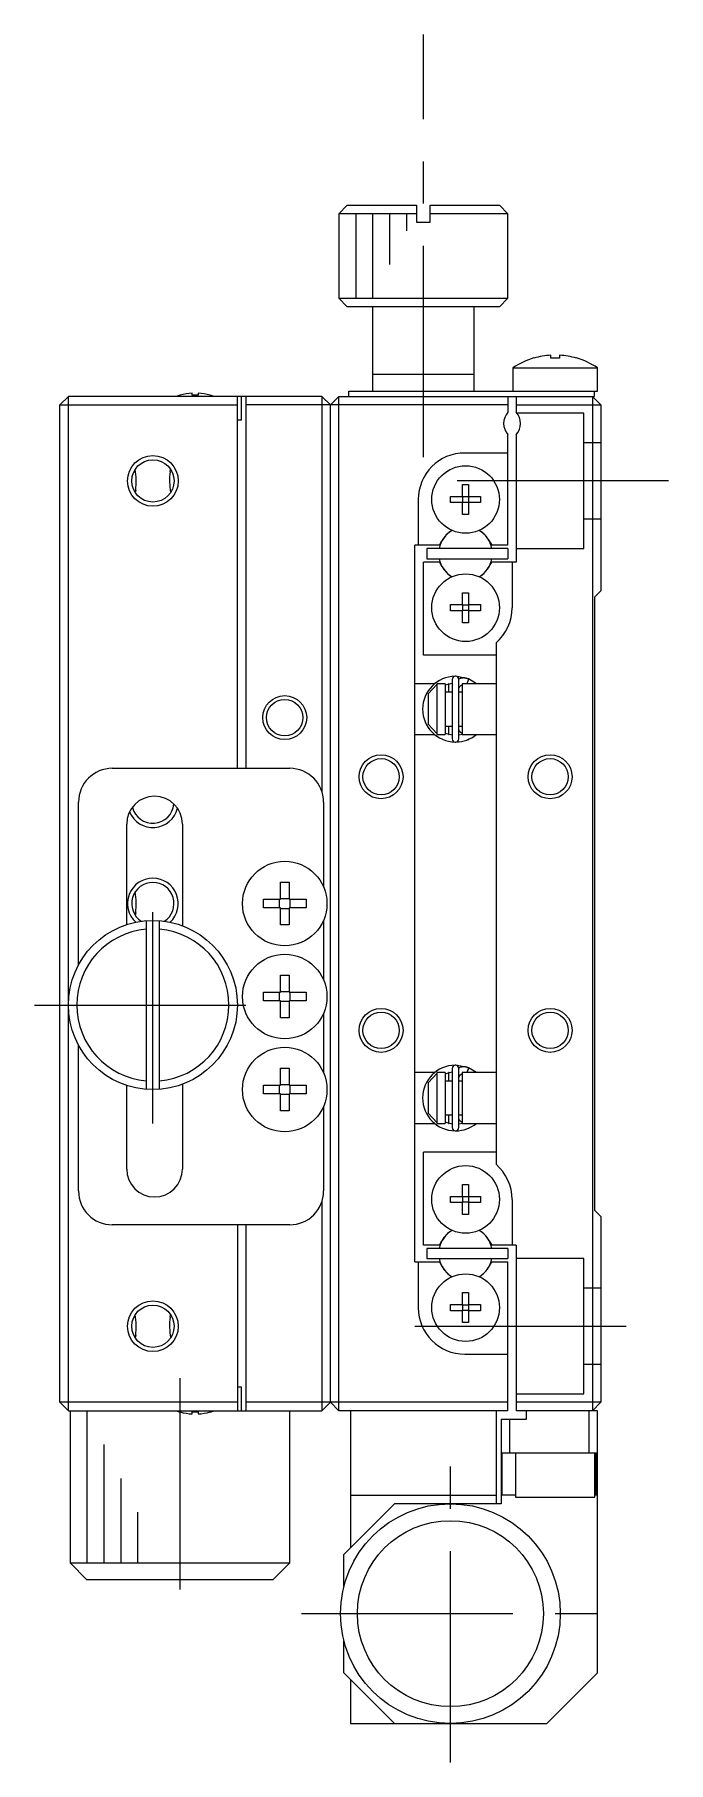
# Model space of a CAD drawing. Extents: x 45 to 384, y 9 to 263.
# Drawn here: x 231.5 to 269, y 103.1 to 205.3 of the extents above; entities that cross this region are included whole.
import ezdxf

# ---------------------------------------------------------------- set-up
doc = ezdxf.new("R2010")
doc.units = 0
doc.header["$LTSCALE"] = 10
doc.linetypes.add('CENTER', pattern=[2, 1.25, -0.25, 0.25, -0.25])
doc.linetypes.add('DASHED', pattern=[3.5, 2, -1.5])
doc.layers.get('0').update_dxf_attribs({"linetype": 'CONTINUOUS'})
doc.layers.add('CENTER', color=1, linetype='CENTER')

msp = doc.modelspace()

# ---------------------------------------------------------------- linework, layer by layer
at = {"color": 7, "linetype": 'CONTINUOUS'}
for p, q in [((249.99977, 195.151821), (249.49977, 194.651821)), ((254.09977, 194.651821), (249.49977, 194.651821)), ((249.49977, 194.651821), (249.49977, 189.651821)), ((249.99977, 195.151821), (254.09977, 195.151821)), ((254.09977, 195.151821), (254.09977, 194.151821)), ((254.89977, 195.151821), (258.99977, 195.151821)), ((254.89977, 194.151821), (254.89977, 195.151821)), ((259.49977, 194.651821), (254.89977, 194.651821)), ((259.49977, 194.651821), (258.99977, 195.151821)), ((259.49977, 189.651821), (259.49977, 194.651821)), ((254.09977, 194.151821), (254.89977, 194.151821)), ((249.49977, 189.651821), (249.99977, 189.151821)), ((249.49977, 189.651821), (259.49977, 189.651821)), ((258.99977, 189.151821), (249.99977, 189.151821)), ((251.49977, 189.151821), (251.49977, 184.151821)), ((257.49977, 184.151821), (257.49977, 189.151821)), ((258.99977, 189.151821), (259.49977, 189.651821)), ((261.041181, 186.114402), (261.037837, 186.121257)), ((262.03977, 186.114402), (262.03977, 186.286774)), ((262.55977, 186.114402), (262.03977, 186.114402)), ((262.55977, 186.286774), (262.55977, 186.114402)), ((263.561703, 186.121257), (263.55836, 186.114402)), ((257.49977, 185.151821), (251.49977, 185.151821)), ((259.79977, 185.543478), (264.79977, 185.543478)), ((259.79977, 185.543478), (259.79977, 184.151821)), ((264.79977, 184.151821), (264.79977, 185.543478)), ((240.81977, 183.921343), (240.81977, 184.04168)), ((241.17977, 184.04168), (241.17977, 183.921343)), ((250.09977, 183.851821), (250.09977, 184.151821)), ((250.09977, 184.151821), (264.79977, 184.151821)), ((264.59977, 184.151821), (264.59977, 183.851821)), ((232.99977, 183.351821), (233.49977, 183.851821)), ((232.99977, 124.351821), (232.99977, 183.351821)), ((232.99977, 183.351821), (243.49977, 183.351821)), ((248.49977, 183.851821), (233.49977, 183.851821)), ((233.49977, 123.851821), (233.49977, 183.851821)), ((240.113409, 183.921343), (240.111154, 183.925965)), ((241.17977, 183.921343), (240.81977, 183.921343)), ((241.888386, 183.925965), (241.886132, 183.921343)), ((243.49977, 161.851821), (243.49977, 183.851821)), ((243.74977, 182.451821), (243.74977, 183.851821)), ((243.99977, 183.851821), (243.99977, 161.851821)), ((259.49977, 183.351821), (243.99977, 183.351821)), ((248.49977, 183.851821), (248.99977, 183.351821)), ((248.49977, 183.851821), (248.49977, 160.476321)), ((249.49977, 183.851821), (248.99977, 183.351821)), ((248.99977, 124.351821), (248.99977, 183.351821)), ((249.49977, 183.851821), (264.59977, 183.851821)), ((249.49977, 123.851821), (249.49977, 183.851821)), ((259.49977, 183.851821), (259.49977, 182.913259)), ((259.99977, 183.851821), (259.99977, 182.913259)), ((259.99977, 183.351821), (264.99977, 183.351821)), ((264.49977, 183.851821), (264.99977, 183.351821)), ((264.49977, 183.851821), (264.49977, 123.851821)), ((264.99977, 183.351821), (264.99977, 172.351821)), ((243.74977, 182.451821), (243.49977, 182.451821)), ((259.49977, 175.051821), (259.49977, 181.590383)), ((259.99977, 181.590383), (259.99977, 174.051821)), ((259.49977, 180.501821), (256.94977, 180.501821)), ((239.513099, 179.396824), (239.543801, 179.539207)), ((237.486441, 178.306818), (237.455739, 178.164435)), ((256.113409, 177.571821), (256.113409, 177.931821)), ((256.113409, 177.931821), (256.81977, 177.931821)), ((256.81977, 178.638182), (257.17977, 178.638182)), ((256.81977, 177.931821), (256.81977, 178.638182)), ((256.830142, 177.921449), (256.81977, 177.931821)), ((256.830142, 177.582193), (256.830142, 177.921449)), ((256.830142, 177.921449), (257.169398, 177.921449)), ((257.169398, 177.921449), (257.17977, 177.931821)), ((257.169398, 177.921449), (257.169398, 177.582193)), ((257.17977, 178.638182), (257.17977, 177.931821)), ((257.17977, 177.931821), (257.886132, 177.931821)), ((257.886132, 177.931821), (257.886132, 177.571821)), ((254.19977, 177.751821), (254.19977, 175.051821)), ((256.81977, 177.571821), (256.113409, 177.571821)), ((256.830142, 177.582193), (256.81977, 177.571821)), ((256.81977, 176.865459), (256.81977, 177.571821)), ((257.17977, 176.865459), (256.81977, 176.865459)), ((257.169398, 177.582193), (256.830142, 177.582193)), ((257.169398, 177.582193), (257.17977, 177.571821)), ((257.17977, 177.571821), (257.17977, 176.865459)), ((257.886132, 177.571821), (257.17977, 177.571821)), ((253.99977, 132.651821), (253.99977, 175.051821)), ((255.448964, 175.051821), (253.99977, 175.051821)), ((254.69977, 174.851821), (254.69977, 174.251821)), ((259.49977, 174.851821), (254.69977, 174.851821)), ((255.448964, 175.051821), (255.599131, 175.311916)), ((258.40041, 175.311916), (258.550576, 175.051821)), ((259.49977, 175.051821), (258.550576, 175.051821)), ((259.49977, 174.851821), (259.49977, 174.251821)), ((254.49977, 168.551821), (254.49977, 174.051821)), ((255.448964, 174.051821), (254.49977, 174.051821)), ((254.69977, 174.251821), (259.49977, 174.251821)), ((255.448964, 174.051821), (255.599131, 173.791726)), ((258.40041, 173.791726), (258.550576, 174.051821)), ((259.99977, 174.051821), (258.550576, 174.051821)), ((259.74977, 174.051821), (259.74977, 171.351821)), ((256.81977, 172.238182), (257.17977, 172.238182)), ((256.81977, 171.531821), (256.81977, 172.238182)), ((257.17977, 172.238182), (257.17977, 171.531821)), ((264.64977, 172.001821), (264.99977, 172.351821)), ((264.64977, 135.701821), (264.64977, 172.001821)), ((256.113409, 171.171821), (256.113409, 171.531821)), ((256.113409, 171.531821), (256.81977, 171.531821)), ((256.81977, 171.171821), (256.113409, 171.171821)), ((256.830142, 171.521449), (256.81977, 171.531821)), ((256.830142, 171.182193), (256.81977, 171.171821)), ((256.81977, 170.465459), (256.81977, 171.171821)), ((256.830142, 171.182193), (256.830142, 171.521449)), ((256.830142, 171.521449), (257.169398, 171.521449)), ((257.169398, 171.182193), (256.830142, 171.182193)), ((257.169398, 171.521449), (257.17977, 171.531821)), ((257.169398, 171.521449), (257.169398, 171.182193)), ((257.169398, 171.182193), (257.17977, 171.171821)), ((257.17977, 171.531821), (257.886132, 171.531821)), ((257.17977, 171.171821), (257.17977, 170.465459)), ((257.886132, 171.171821), (257.17977, 171.171821)), ((257.886132, 171.531821), (257.886132, 171.171821)), ((257.17977, 170.465459), (256.81977, 170.465459)), ((258.79977, 169.272759), (258.79977, 138.430883)), ((258.79977, 168.551821), (254.49977, 168.551821)), ((255.163712, 166.851821), (253.99977, 166.851821)), ((254.79977, 166.271921), (255.29977, 166.801067)), ((255.79977, 166.851821), (255.29977, 166.851821)), ((255.29977, 166.851821), (255.29977, 163.851821)), ((255.799615, 166.78704), (256.204747, 166.895503)), ((255.79977, 166.851821), (255.79977, 163.851821)), ((255.99977, 166.851821), (255.988098, 166.851821)), ((255.99977, 166.351821), (255.99977, 166.851821)), ((256.20477, 167.101821), (256.20477, 163.601821)), ((257.193163, 167.126585), (256.427359, 167.295476)), ((256.600881, 167.129138), (256.593223, 167.125446)), ((256.59477, 163.601821), (256.59477, 167.101821)), ((256.632228, 167.143066), (256.600881, 167.129138)), ((256.603668, 166.573903), (256.607592, 166.588391)), ((256.607592, 166.588391), (256.612215, 166.602671)), ((256.612215, 166.602671), (256.617526, 166.616707)), ((256.617526, 166.616707), (256.623513, 166.630468)), ((256.623513, 166.630468), (256.630164, 166.64392)), ((256.630164, 166.64392), (256.637465, 166.65703)), ((256.664219, 167.155408), (256.632228, 167.143066)), ((256.637465, 166.65703), (256.645398, 166.669768)), ((256.645398, 166.669768), (256.653946, 166.682101)), ((256.653946, 166.682101), (256.663092, 166.694)), ((256.663092, 166.694), (256.672813, 166.705435)), ((256.696774, 167.166135), (256.664219, 167.155408)), ((256.672813, 166.705435), (256.683089, 166.716376)), ((256.683089, 166.716376), (256.693896, 166.726797)), ((256.693896, 166.726797), (256.705209, 166.736669)), ((256.729814, 167.17522), (256.696774, 167.166135)), ((256.705209, 166.736669), (256.717002, 166.745968)), ((256.717002, 166.745968), (256.729248, 166.754668)), ((256.729248, 166.754668), (256.741917, 166.762747)), ((256.763257, 167.182643), (256.729814, 167.17522)), ((256.741917, 166.762747), (256.75498, 166.770181)), ((256.75498, 166.770181), (256.768404, 166.77695)), ((256.797024, 167.188384), (256.763257, 167.182643)), ((256.768404, 166.77695), (256.782157, 166.783035)), ((256.782157, 166.783035), (256.796204, 166.788418)), ((256.796204, 166.788418), (256.799749, 166.78965)), ((256.83103, 167.192432), (256.797024, 167.188384)), ((258.79977, 166.851821), (256.79977, 166.851821)), ((256.79977, 166.851821), (256.79977, 163.851821)), ((256.865193, 167.194774), (256.83103, 167.192432)), ((256.899429, 167.195406), (256.865193, 167.194774)), ((256.933655, 167.194327), (256.899429, 167.195406)), ((256.967787, 167.191537), (256.933655, 167.194327)), ((257.001742, 167.187045), (256.967787, 167.191537)), ((257.035436, 167.18086), (257.001742, 167.187045)), ((257.068788, 167.172996), (257.035436, 167.18086)), ((257.070432, 166.863461), (257.064283, 166.851821)), ((257.101715, 167.163474), (257.068788, 167.172996)), ((257.07669, 166.875713), (257.070432, 166.863461)), ((257.174025, 167.134098), (257.074812, 166.851796)), ((257.083017, 166.888501), (257.07669, 166.875713)), ((257.089373, 166.901744), (257.083017, 166.888501)), ((257.095719, 166.915359), (257.089373, 166.901744)), ((257.102014, 166.92926), (257.095719, 166.915359)), ((257.134134, 167.152315), (257.101715, 167.163474)), ((257.108219, 166.94336), (257.102014, 166.92926)), ((257.114295, 166.957571), (257.108219, 166.94336)), ((257.120204, 166.971802), (257.114295, 166.957571)), ((257.125908, 166.985966), (257.120204, 166.971802)), ((257.131373, 166.999972), (257.125908, 166.985966)), ((257.136563, 167.013734), (257.131373, 166.999972)), ((257.164301, 167.140261), (257.134134, 167.152315)), ((257.141446, 167.027163), (257.136563, 167.013734)), ((257.145991, 167.040177), (257.141446, 167.027163)), ((257.15017, 167.052693), (257.145991, 167.040177)), ((257.153957, 167.064632), (257.15017, 167.052693)), ((257.157327, 167.07592), (257.153957, 167.064632)), ((257.16026, 167.086486), (257.157327, 167.07592)), ((257.162737, 167.096264), (257.16026, 167.086486)), ((257.164742, 167.105191), (257.162737, 167.096264)), ((257.16295, 167.140546), (257.16491, 167.139925)), ((257.635801, 166.851944), (257.163856, 167.139402)), ((257.166263, 167.113212), (257.164742, 167.105191)), ((257.16491, 167.139925), (257.166384, 167.138179)), ((257.167291, 167.120277), (257.166263, 167.113212)), ((257.166384, 167.138179), (257.167364, 167.13532)), ((257.167819, 167.126341), (257.167291, 167.120277)), ((257.167364, 167.13532), (257.167843, 167.131366)), ((257.167843, 167.131366), (257.167819, 167.126341)), ((257.172958, 167.135484), (257.174025, 167.134098)), ((254.79977, 164.431721), (254.79977, 166.271921)), ((256.20477, 166.351821), (255.79977, 166.351821)), ((256.59477, 166.500322), (256.595104, 166.514547)), ((256.79977, 166.351821), (256.59477, 166.351821)), ((256.595104, 166.514547), (256.596164, 166.529527)), ((256.596164, 166.529527), (256.597947, 166.544436)), ((256.597947, 166.544436), (256.600451, 166.55924)), ((256.600451, 166.55924), (256.603668, 166.573903)), ((253.99977, 163.851821), (255.163346, 163.851821)), ((255.29977, 163.90982), (254.79977, 164.438966)), ((255.29977, 163.851821), (255.79977, 163.851821)), ((256.204715, 163.808455), (255.799609, 163.916266)), ((255.79977, 164.351821), (256.20477, 164.351821)), ((255.987933, 163.851821), (255.99977, 163.851821)), ((255.99977, 163.851821), (255.99977, 164.351821)), ((256.59477, 164.351821), (256.79977, 164.351821)), ((256.594846, 164.196625), (256.59477, 164.20332)), ((256.811578, 163.850708), (256.594812, 163.808132)), ((256.595542, 164.181621), (256.594846, 164.196625)), ((256.596963, 164.166665), (256.595542, 164.181621)), ((256.599108, 164.151794), (256.596963, 164.166665)), ((256.601972, 164.137042), (256.599108, 164.151794)), ((256.60555, 164.122443), (256.601972, 164.137042)), ((256.609833, 164.108034), (256.60555, 164.122443)), ((256.614813, 164.093847), (256.609833, 164.108034)), ((256.620479, 164.079918), (256.614813, 164.093847)), ((256.62682, 164.066279), (256.620479, 164.079918)), ((256.633822, 164.052964), (256.62682, 164.066279)), ((256.64147, 164.040006), (256.633822, 164.052964)), ((256.649747, 164.027438), (256.64147, 164.040006)), ((256.658635, 164.015289), (256.649747, 164.027438)), ((256.668113, 164.003592), (256.658635, 164.015289)), ((256.678162, 163.992377), (256.668113, 164.003592)), ((256.688756, 163.981672), (256.678162, 163.992377)), ((256.699873, 163.971505), (256.688756, 163.981672)), ((256.711486, 163.961904), (256.699873, 163.971505)), ((256.723567, 163.952895), (256.711486, 163.961904)), ((256.736087, 163.944501), (256.723567, 163.952895)), ((256.749016, 163.936747), (256.736087, 163.944501)), ((256.762322, 163.929654), (256.749016, 163.936747)), ((256.775971, 163.923241), (256.762322, 163.929654)), ((256.789929, 163.917528), (256.775971, 163.923241)), ((256.799745, 163.913993), (256.789929, 163.917528)), ((256.79977, 163.851821), (258.79977, 163.851821)), ((257.105566, 163.54123), (257.121975, 163.546929)), ((257.122286, 163.546211), (257.182012, 163.572112)), ((257.16048, 163.563596), (257.16295, 163.563096)), ((257.16295, 163.563096), (257.16263, 163.56386)), ((257.164301, 163.563381), (257.16295, 163.563096)), ((257.16503, 163.563804), (257.164301, 163.563381)), ((236.09977, 161.851821), (246.59977, 161.851821)), ((234.09977, 150.226689), (234.09977, 159.851821)), ((248.59977, 159.851821), (248.59977, 154.831617)), ((236.94977, 152.605504), (236.94977, 158.551821)), ((240.24977, 158.551821), (240.24977, 152.535569)), ((246.03977, 155.11041), (246.55977, 155.11041)), ((246.03977, 154.111821), (246.03977, 155.11041)), ((246.55977, 155.11041), (246.55977, 154.111821)), ((237.486441, 153.306818), (237.455739, 153.164435)), ((245.041181, 154.111821), (246.03977, 154.111821)), ((245.041181, 153.591821), (245.041181, 154.111821)), ((246.03977, 153.591821), (245.041181, 153.591821)), ((245.998395, 153.591821), (245.998395, 154.111821)), ((246.03977, 154.153196), (246.55977, 154.153196)), ((246.03977, 152.593231), (246.03977, 153.591821)), ((246.55977, 153.550446), (246.03977, 153.550446)), ((246.55977, 154.111821), (247.55836, 154.111821)), ((246.55977, 153.591821), (246.55977, 152.593231)), ((247.55836, 153.591821), (246.55977, 153.591821)), ((246.601145, 154.111821), (246.601145, 153.591821)), ((247.55836, 154.111821), (247.55836, 153.591821)), ((238.09977, 152.835795), (238.09977, 142.867847)), ((238.89977, 142.867847), (238.89977, 152.835795)), ((246.55977, 152.593231), (246.03977, 152.593231)), ((248.59977, 152.872025), (248.59977, 149.331617)), ((246.03977, 149.61041), (246.55977, 149.61041)), ((246.03977, 148.611821), (246.03977, 149.61041)), ((246.55977, 149.61041), (246.55977, 148.611821)), ((245.041181, 148.611821), (246.03977, 148.611821)), ((245.041181, 148.091821), (245.041181, 148.611821)), ((245.998395, 148.091821), (245.998395, 148.611821)), ((246.03977, 148.653196), (246.55977, 148.653196)), ((246.55977, 148.611821), (247.55836, 148.611821)), ((246.601145, 148.611821), (246.601145, 148.091821)), ((247.55836, 148.611821), (247.55836, 148.091821)), ((246.03977, 148.091821), (245.041181, 148.091821)), ((246.03977, 147.093231), (246.03977, 148.091821)), ((246.55977, 148.050446), (246.03977, 148.050446)), ((246.55977, 148.091821), (246.55977, 147.093231)), ((247.55836, 148.091821), (246.55977, 148.091821)), ((248.59977, 147.372025), (248.59977, 143.831617)), ((246.55977, 147.093231), (246.03977, 147.093231)), ((234.09977, 136.851821), (234.09977, 145.476952)), ((246.03977, 144.11041), (246.55977, 144.11041)), ((246.03977, 143.111821), (246.03977, 144.11041)), ((246.55977, 144.11041), (246.55977, 143.111821)), ((257.173401, 144.13528), (256.427359, 144.295476)), ((256.600881, 144.129138), (256.593223, 144.125446)), ((256.632228, 144.143066), (256.600881, 144.129138)), ((256.664219, 144.155408), (256.632228, 144.143066)), ((256.696774, 144.166135), (256.664219, 144.155408)), ((256.729814, 144.17522), (256.696774, 144.166135)), ((256.763257, 144.182643), (256.729814, 144.17522)), ((256.797024, 144.188384), (256.763257, 144.182643)), ((256.83103, 144.192432), (256.797024, 144.188384)), ((256.865193, 144.194774), (256.83103, 144.192432)), ((256.899429, 144.195406), (256.865193, 144.194774)), ((256.933655, 144.194327), (256.899429, 144.195406)), ((256.967787, 144.191537), (256.933655, 144.194327)), ((257.001742, 144.187045), (256.967787, 144.191537)), ((257.035436, 144.18086), (257.001742, 144.187045)), ((257.068788, 144.172996), (257.035436, 144.18086)), ((257.101715, 144.163474), (257.068788, 144.172996)), ((257.172958, 144.135484), (257.074812, 143.851796)), ((257.134134, 144.152315), (257.101715, 144.163474)), ((257.164301, 144.140261), (257.134134, 144.152315)), ((257.164742, 144.105191), (257.162737, 144.096264)), ((257.16295, 144.140546), (257.16491, 144.139925)), ((257.635801, 143.851944), (257.163856, 144.139402)), ((257.166263, 144.113212), (257.164742, 144.105191)), ((257.16491, 144.139925), (257.166384, 144.138179)), ((257.167291, 144.120277), (257.166263, 144.113212)), ((257.166384, 144.138179), (257.167364, 144.13532)), ((257.167819, 144.126341), (257.167291, 144.120277)), ((257.167364, 144.13532), (257.167843, 144.131366)), ((257.167843, 144.131366), (257.167819, 144.126341)), ((257.193163, 144.126585), (257.173401, 144.13528)), ((236.94977, 138.151821), (236.94977, 143.098138)), ((240.24977, 143.168072), (240.24977, 138.151821)), ((245.041181, 143.111821), (246.03977, 143.111821)), ((245.041181, 142.591821), (245.041181, 143.111821)), ((245.998395, 142.591821), (245.998395, 143.111821)), ((246.03977, 143.153196), (246.55977, 143.153196)), ((246.55977, 143.111821), (247.55836, 143.111821)), ((246.601145, 143.111821), (246.601145, 142.591821)), ((247.55836, 143.111821), (247.55836, 142.591821)), ((255.163712, 143.851821), (253.99977, 143.851821)), ((254.79977, 143.271921), (255.29977, 143.801067)), ((254.79977, 141.431721), (254.79977, 143.271921)), ((255.79977, 143.851821), (255.29977, 143.851821)), ((255.29977, 143.851821), (255.29977, 140.851821)), ((255.799615, 143.78704), (256.204747, 143.895503)), ((255.79977, 143.851821), (255.79977, 140.851821)), ((256.20477, 143.351821), (255.79977, 143.351821)), ((255.99977, 143.851821), (255.988098, 143.851821)), ((255.99977, 143.351821), (255.99977, 143.851821)), ((256.20477, 144.101821), (256.20477, 140.601821)), ((256.59477, 140.601821), (256.59477, 144.101821)), ((256.59477, 143.500322), (256.595104, 143.514547)), ((256.79977, 143.351821), (256.59477, 143.351821)), ((256.595104, 143.514547), (256.596164, 143.529527)), ((256.596164, 143.529527), (256.597947, 143.544436)), ((256.597947, 143.544436), (256.600451, 143.55924)), ((256.600451, 143.55924), (256.603668, 143.573903)), ((256.603668, 143.573903), (256.607592, 143.588391)), ((256.607592, 143.588391), (256.612215, 143.602671)), ((256.612215, 143.602671), (256.617526, 143.616707)), ((256.617526, 143.616707), (256.623513, 143.630468)), ((256.623513, 143.630468), (256.630164, 143.64392)), ((256.630164, 143.64392), (256.637465, 143.65703)), ((256.637465, 143.65703), (256.645398, 143.669768)), ((256.645398, 143.669768), (256.653946, 143.682101)), ((256.653946, 143.682101), (256.663092, 143.694)), ((256.663092, 143.694), (256.672813, 143.705435)), ((256.672813, 143.705435), (256.683089, 143.716376)), ((256.683089, 143.716376), (256.693896, 143.726797)), ((256.693896, 143.726797), (256.705209, 143.736669)), ((256.705209, 143.736669), (256.717002, 143.745968)), ((256.717002, 143.745968), (256.729248, 143.754668)), ((256.729248, 143.754668), (256.741917, 143.762747)), ((256.741917, 143.762747), (256.75498, 143.770181)), ((256.75498, 143.770181), (256.768404, 143.77695)), ((256.768404, 143.77695), (256.782157, 143.783035)), ((256.782157, 143.783035), (256.796204, 143.788418)), ((256.796204, 143.788418), (256.799749, 143.78965)), ((258.79977, 143.851821), (256.79977, 143.851821)), ((256.79977, 143.851821), (256.79977, 140.851821)), ((257.070432, 143.863461), (257.064283, 143.851821)), ((257.07669, 143.875713), (257.070432, 143.863461)), ((257.083017, 143.888501), (257.07669, 143.875713)), ((257.089373, 143.901744), (257.083017, 143.888501)), ((257.095719, 143.915359), (257.089373, 143.901744)), ((257.102014, 143.92926), (257.095719, 143.915359)), ((257.108219, 143.94336), (257.102014, 143.92926)), ((257.114295, 143.957571), (257.108219, 143.94336)), ((257.120204, 143.971802), (257.114295, 143.957571)), ((257.125908, 143.985966), (257.120204, 143.971802)), ((257.131373, 143.999972), (257.125908, 143.985966)), ((257.136563, 144.013734), (257.131373, 143.999972)), ((257.141446, 144.027163), (257.136563, 144.013734)), ((257.145991, 144.040177), (257.141446, 144.027163)), ((257.15017, 144.052693), (257.145991, 144.040177)), ((257.153957, 144.064632), (257.15017, 144.052693)), ((257.157327, 144.07592), (257.153957, 144.064632)), ((257.16026, 144.086486), (257.157327, 144.07592)), ((257.162737, 144.096264), (257.16026, 144.086486)), ((246.03977, 142.591821), (245.041181, 142.591821)), ((246.03977, 141.593231), (246.03977, 142.591821)), ((246.55977, 142.550446), (246.03977, 142.550446)), ((246.55977, 142.591821), (246.55977, 141.593231)), ((247.55836, 142.591821), (246.55977, 142.591821)), ((246.55977, 141.593231), (246.03977, 141.593231)), ((248.59977, 141.872025), (248.59977, 136.851821)), ((255.29977, 140.90982), (254.79977, 141.438966)), ((255.79977, 141.351821), (256.20477, 141.351821)), ((255.99977, 140.851821), (255.99977, 141.351821)), ((256.59477, 141.351821), (256.79977, 141.351821)), ((256.594846, 141.196625), (256.59477, 141.20332)), ((256.595542, 141.181621), (256.594846, 141.196625)), ((256.596963, 141.166665), (256.595542, 141.181621)), ((256.599108, 141.151794), (256.596963, 141.166665)), ((256.601972, 141.137042), (256.599108, 141.151794)), ((256.60555, 141.122443), (256.601972, 141.137042)), ((256.609833, 141.108034), (256.60555, 141.122443)), ((256.614813, 141.093847), (256.609833, 141.108034)), ((256.620479, 141.079918), (256.614813, 141.093847)), ((256.62682, 141.066279), (256.620479, 141.079918)), ((256.633822, 141.052964), (256.62682, 141.066279)), ((256.64147, 141.040006), (256.633822, 141.052964)), ((256.649747, 141.027438), (256.64147, 141.040006)), ((253.99977, 140.851821), (255.163346, 140.851821)), ((255.29977, 140.851821), (255.79977, 140.851821)), ((256.204715, 140.808455), (255.799609, 140.916266)), ((255.987933, 140.851821), (255.99977, 140.851821)), ((256.811578, 140.850708), (256.594812, 140.808132)), ((256.658635, 141.015289), (256.649747, 141.027438)), ((256.668113, 141.003592), (256.658635, 141.015289)), ((256.678162, 140.992377), (256.668113, 141.003592)), ((256.688756, 140.981672), (256.678162, 140.992377)), ((256.699873, 140.971505), (256.688756, 140.981672)), ((256.711486, 140.961904), (256.699873, 140.971505)), ((256.723567, 140.952895), (256.711486, 140.961904)), ((256.736087, 140.944501), (256.723567, 140.952895)), ((256.749016, 140.936747), (256.736087, 140.944501)), ((256.762322, 140.929654), (256.749016, 140.936747)), ((256.775971, 140.923241), (256.762322, 140.929654)), ((256.789929, 140.917528), (256.775971, 140.923241)), ((256.799745, 140.913993), (256.789929, 140.917528)), ((256.79977, 140.851821), (258.79977, 140.851821)), ((257.105566, 140.54123), (257.121975, 140.546929)), ((257.122286, 140.546211), (257.182012, 140.572112)), ((257.16048, 140.563596), (257.16295, 140.563096)), ((257.16295, 140.563096), (257.16263, 140.56386)), ((257.164301, 140.563381), (257.16295, 140.563096)), ((257.16503, 140.563804), (257.164301, 140.563381)), ((254.49977, 133.651821), (254.49977, 139.151821)), ((258.79977, 139.151821), (254.49977, 139.151821)), ((256.81977, 137.238182), (257.17977, 137.238182)), ((256.81977, 136.531821), (256.81977, 137.238182)), ((257.17977, 137.238182), (257.17977, 136.531821)), ((248.49977, 136.227321), (248.49977, 123.851821)), ((256.113409, 136.171821), (256.113409, 136.531821)), ((256.113409, 136.531821), (256.81977, 136.531821)), ((256.81977, 136.171821), (256.113409, 136.171821)), ((256.830142, 136.521449), (256.81977, 136.531821)), ((256.830142, 136.182193), (256.81977, 136.171821)), ((256.81977, 135.465459), (256.81977, 136.171821)), ((256.830142, 136.182193), (256.830142, 136.521449)), ((256.830142, 136.521449), (257.169398, 136.521449)), ((257.169398, 136.182193), (256.830142, 136.182193)), ((257.169398, 136.521449), (257.17977, 136.531821)), ((257.169398, 136.521449), (257.169398, 136.182193)), ((257.169398, 136.182193), (257.17977, 136.171821)), ((257.17977, 136.531821), (257.886132, 136.531821)), ((257.17977, 136.171821), (257.17977, 135.465459)), ((257.886132, 136.171821), (257.17977, 136.171821)), ((257.886132, 136.531821), (257.886132, 136.171821)), ((259.74977, 136.351821), (259.74977, 133.651821)), ((257.17977, 135.465459), (256.81977, 135.465459)), ((264.99977, 135.351821), (264.64977, 135.701821)), ((264.99977, 135.351821), (264.99977, 124.351821)), ((246.59977, 134.851821), (236.09977, 134.851821)), ((243.49977, 134.851821), (243.49977, 123.851821)), ((243.99977, 134.851821), (243.99977, 123.851821)), ((255.448964, 133.651821), (255.599131, 133.911916)), ((258.40041, 133.911916), (258.550576, 133.651821)), ((255.448964, 133.651821), (254.49977, 133.651821)), ((254.69977, 133.451821), (254.69977, 132.851821)), ((259.49977, 133.451821), (254.69977, 133.451821)), ((259.99977, 133.651821), (258.550576, 133.651821)), ((259.49977, 133.451821), (259.49977, 132.851821)), ((259.99977, 133.651821), (259.99977, 123.851821)), ((253.99977, 132.651821), (255.448964, 132.651821)), ((254.19977, 132.651821), (254.19977, 129.951821)), ((254.69977, 132.851821), (259.49977, 132.851821)), ((255.448964, 132.651821), (255.599131, 132.391726)), ((258.40041, 132.391726), (258.550576, 132.651821)), ((258.550576, 132.651821), (259.49977, 132.651821)), ((259.49977, 123.851821), (259.49977, 132.651821)), ((256.81977, 130.838182), (257.17977, 130.838182)), ((256.81977, 130.131821), (256.81977, 130.838182)), ((257.17977, 130.838182), (257.17977, 130.131821)), ((256.113409, 129.771821), (256.113409, 130.131821)), ((256.113409, 130.131821), (256.81977, 130.131821)), ((256.830142, 130.121449), (256.81977, 130.131821)), ((256.830142, 129.782193), (256.830142, 130.121449)), ((256.830142, 130.121449), (257.169398, 130.121449)), ((257.169398, 130.121449), (257.17977, 130.131821)), ((257.169398, 130.121449), (257.169398, 129.782193)), ((257.17977, 130.131821), (257.886132, 130.131821)), ((257.886132, 130.131821), (257.886132, 129.771821)), ((239.513099, 129.396824), (239.543801, 129.539207)), ((256.81977, 129.771821), (256.113409, 129.771821)), ((256.830142, 129.782193), (256.81977, 129.771821)), ((256.81977, 129.065459), (256.81977, 129.771821)), ((257.17977, 129.065459), (256.81977, 129.065459)), ((257.169398, 129.782193), (256.830142, 129.782193)), ((257.169398, 129.782193), (257.17977, 129.771821)), ((257.17977, 129.771821), (257.17977, 129.065459)), ((257.886132, 129.771821), (257.17977, 129.771821)), ((237.486441, 128.306818), (237.455739, 128.164435)), ((256.94977, 127.201821), (259.49977, 127.201821)), ((243.74977, 125.251821), (243.49977, 125.251821)), ((243.74977, 123.851821), (243.74977, 125.251821)), ((233.49977, 123.851821), (232.99977, 124.351821)), ((243.49977, 124.351821), (232.99977, 124.351821)), ((233.49977, 123.851821), (248.49977, 123.851821)), ((233.59977, 123.851821), (233.59977, 114.851821)), ((240.111154, 123.777677), (240.113409, 123.782299)), ((240.81977, 123.782299), (241.17977, 123.782299)), ((240.81977, 123.661962), (240.81977, 123.782299)), ((241.17977, 123.782299), (241.17977, 123.661962)), ((241.886132, 123.782299), (241.888386, 123.777677)), ((259.49977, 124.351821), (243.99977, 124.351821)), ((246.59977, 114.851821), (246.59977, 123.851821)), ((248.49977, 123.851821), (248.99977, 124.351821)), ((249.49977, 123.851821), (248.99977, 124.351821)), ((259.49977, 123.851821), (249.49977, 123.851821)), ((250.19977, 123.851821), (250.19977, 115.751821)), ((258.79977, 123.851821), (258.79977, 118.351821)), ((264.99977, 124.351821), (259.99977, 124.351821)), ((264.79977, 123.851821), (259.99977, 123.851821)), ((260.59977, 123.351821), (260.59977, 123.851821)), ((264.29977, 121.351821), (264.29977, 123.851821)), ((264.99977, 124.351821), (264.49977, 123.851821)), ((264.79977, 108.351821), (264.79977, 123.851821)), ((259.09977, 123.351821), (259.09977, 118.351821)), ((259.09977, 123.351821), (260.59977, 123.351821)), ((259.59977, 123.351821), (259.59977, 121.351821)), ((264.79977, 121.351821), (259.09977, 121.351821)), ((259.140034, 121.351821), (259.140034, 118.851821)), ((259.94977, 121.351821), (259.94977, 118.751821)), ((264.64977, 118.751821), (264.64977, 121.351821)), ((264.730592, 118.851821), (264.730592, 121.351821)), ((250.19977, 118.851821), (258.79977, 118.851821)), ((259.94977, 118.851821), (259.09977, 118.851821)), ((259.94977, 118.751821), (264.64977, 118.751821)), ((264.79977, 118.851821), (264.64977, 118.851821)), ((252.79977, 118.351821), (249.79977, 115.351821)), ((259.09977, 118.351821), (252.79977, 118.351821)), ((233.59977, 114.851821), (234.59977, 113.851821)), ((233.59977, 114.851821), (246.59977, 114.851821)), ((245.59977, 113.851821), (246.59977, 114.851821)), ((249.79977, 113.451821), (249.79977, 115.351821)), ((245.59977, 113.851821), (234.59977, 113.851821)), ((249.79977, 108.351821), (249.79977, 110.251821)), ((249.79977, 108.351821), (252.79977, 105.351821)), ((261.79977, 105.351821), (264.79977, 108.351821)), ((250.19977, 107.951821), (250.19977, 105.351821)), ((250.19977, 105.351821), (261.79977, 105.351821))]:
    msp.add_line(p, q, dxfattribs=at)
at = {"color": 3, "linetype": 'CONTINUOUS'}
for p, q in [((250.49977, 194.651821), (250.49977, 189.651821)), ((251.49977, 194.651821), (251.49977, 189.651821)), ((252.49977, 194.651821), (252.49977, 191.651821)), ((253.49977, 194.651821), (253.49977, 193.651821)), ((234.59977, 123.851821), (234.59977, 114.851821)), ((235.59977, 121.851821), (235.59977, 114.851821)), ((236.59977, 119.851821), (236.59977, 114.851821)), ((237.59977, 117.851821), (237.59977, 114.851821))]:
    msp.add_line(p, q, dxfattribs=at)
at = {"color": 3, "linetype": 'DASHED'}
for p, q in [((263.99977, 182.851821), (260.050157, 182.851821)), ((263.99977, 174.851821), (263.99977, 182.851821)), ((264.99977, 181.101821), (263.99977, 181.101821)), ((263.99977, 176.601821), (264.99977, 176.601821)), ((259.99977, 174.851821), (263.99977, 174.851821)), ((263.99977, 132.851821), (259.99977, 132.851821)), ((263.99977, 124.851821), (263.99977, 132.851821)), ((264.99977, 131.101821), (263.99977, 131.101821)), ((263.99977, 126.601821), (264.99977, 126.601821)), ((259.99977, 124.851821), (263.99977, 124.851821))]:
    msp.add_line(p, q, dxfattribs=at)
at = {"color": 3, "linetype": 'CONTINUOUS'}
for centre, radius in [((238.49977, 178.851821), 1.5), ((246.29977, 164.851821), 1.3), ((251.99977, 161.351821), 1.3), ((261.99977, 161.351821), 1.3), ((251.99977, 146.351821), 1.3), ((261.99977, 146.351821), 1.3), ((238.49977, 128.851821), 1.5)]:
    msp.add_circle(centre, radius, dxfattribs=at)
at = {"color": 7, "linetype": 'CONTINUOUS'}
for centre, radius in [((238.49977, 178.851821), 1.25), ((256.99977, 177.751821), 2), ((256.99977, 171.351821), 2), ((246.29977, 164.851821), 1.075), ((251.99977, 161.351821), 1.075), ((261.99977, 161.351821), 1.075), ((246.29977, 153.851821), 2.5), ((238.49977, 147.851821), 5), ((246.29977, 148.351821), 2.5), ((251.99977, 146.351821), 1.075), ((261.99977, 146.351821), 1.075), ((246.29977, 142.851821), 2.5), ((256.99977, 136.351821), 2), ((256.99977, 129.951821), 2), ((238.49977, 128.851821), 1.25), ((256.09977, 111.851821), 6.5), ((256.09977, 111.851821), 5.5)]:
    msp.add_circle(centre, radius, dxfattribs=at)
for centre, radius, start, end in [((262.29977, 181.801821), 4.5, 106.285843, 123.748989), ((262.29977, 181.801821), 4.492483, 93.317816, 106.26943), ((262.29977, 181.801821), 4.492483, 73.73057, 86.682184), ((262.29977, 181.801821), 4.5, 56.251011, 73.714157), ((240.99977, 180.851821), 3.194933, 93.229709, 106.106712), ((240.99977, 180.851821), 3.194933, 73.893288, 86.770291), ((240.99977, 180.851821), 3.2, 106.122533, 110.364135), ((240.99977, 180.851821), 3.2, 69.635865, 73.877467), ((260.24977, 182.251821), 1, 138.590378, 221.409622), ((259.24977, 182.251821), 1, 318.590378, 41.409622), ((256.94977, 177.751821), 2.75, 90, 180), ((232.456915, 178.798096), 5.053463, 354.42111109, 8.43307089), ((244.542625, 178.905546), 5.053463, 174.42111109, 188.43307089), ((256.99977, 174.55182), 1.5875, 120.433182, 169.10691), ((257.114675, 174.436916), 1.75, 121.881533, 150), ((256.99977, 174.55182), 1.5875, 10.89309, 59.566818), ((256.884865, 174.436916), 1.75, 30, 58.118467), ((256.99977, 174.55182), 1.5875, 190.893016, 239.566737), ((257.114675, 174.666726), 1.75, 210, 238.118467), ((256.99977, 174.55182), 1.5875, 300.433263, 349.106984), ((256.884865, 174.666726), 1.75, 301.881533, 330), ((256.99977, 171.351821), 2.75, 310.885193, 0), ((256.399721, 165.351865), 1.943868, 90.672315, 269.257985), ((256.39977, 167.101821), 0.195, 0, 180), ((256.39977, 163.601821), 0.195, 180, 0), ((256.398058, 165.356893), 1.94898, 270.774434, 309.429122), ((236.09977, 159.851821), 2, 90, 180), ((246.59977, 159.851821), 2, 0, 90), ((238.59977, 158.551821), 1.65, 0, 180), ((238.49977, 159.851821), 1.25, 193.934541, 354.86287), ((238.49977, 153.851821), 1.25, 303.12294, 236.87706), ((232.456915, 153.798096), 5.053463, 354.42111109, 8.43307089), ((238.49977, 147.851821), 4.5, 95.099689, 264.900311), ((238.49977, 147.851821), 4.5, 275.099689, 84.900311), ((256.399721, 142.351865), 1.943868, 90.672315, 269.257985), ((256.39977, 144.101821), 0.195, 0, 180), ((256.39977, 140.601821), 0.195, 180, 0), ((256.398058, 142.356893), 1.94898, 270.774434, 309.429122), ((238.59977, 138.151821), 1.65, 180, 0), ((256.99977, 136.351821), 2.75, 0, 49.114807), ((236.09977, 136.851821), 2, 180, 270), ((246.59977, 136.851821), 2, 270, 0), ((256.99977, 133.15182), 1.5875, 120.433182, 169.10691), ((257.114675, 133.036916), 1.75, 121.881533, 150), ((256.99977, 133.15182), 1.5875, 10.89309, 59.566818), ((256.884865, 133.036916), 1.75, 30, 58.118467), ((256.99977, 133.15182), 1.5875, 190.893016, 239.566737), ((257.114675, 133.266726), 1.75, 210, 238.118467), ((256.99977, 133.15182), 1.5875, 300.433263, 349.106984), ((256.884865, 133.266726), 1.75, 301.881533, 330), ((256.94977, 129.951821), 2.75, 180, 270), ((232.456915, 128.798096), 5.053463, 354.42111109, 8.43307089), ((244.542625, 128.905546), 5.053463, 174.42111109, 188.43307089), ((240.99977, 126.851821), 3.2, 249.635865, 253.877467), ((240.99977, 126.851821), 3.194933, 253.893288, 266.770291), ((240.99977, 126.851821), 3.194933, 273.229709, 286.106712), ((240.99977, 126.851821), 3.2, 286.122533, 290.364135)]:
    msp.add_arc(centre, radius, start, end, dxfattribs=at)
at = {"color": 3, "linetype": 'CONTINUOUS'}
for centre, start, end in [((238.49977, 159.851821), 202.688088, 346.109323), ((238.49977, 153.851821), 312.598813, 227.401187)]:
    msp.add_arc(centre, 1.5, start, end, dxfattribs=at)
at = {"layer": 'CENTER', "color": 1, "linetype": 'CENTER'}
for p, q in [((254.49977, 180.251821), (254.49977, 205.251821)), ((268.99977, 178.851821), (253.99977, 178.851821)), ((238.49977, 140.851821), (238.49977, 154.851821)), ((231.49977, 147.851821), (245.49977, 147.851821)), ((253.99977, 128.851821), (268.99977, 128.851821)), ((240.09977, 125.781821), (240.09977, 112.621821)), ((256.09977, 103.051821), (256.09977, 120.651821)), ((247.29977, 111.851821), (264.89977, 111.851821))]:
    msp.add_line(p, q, dxfattribs=at)

doc.saveas('drawing.dxf')
